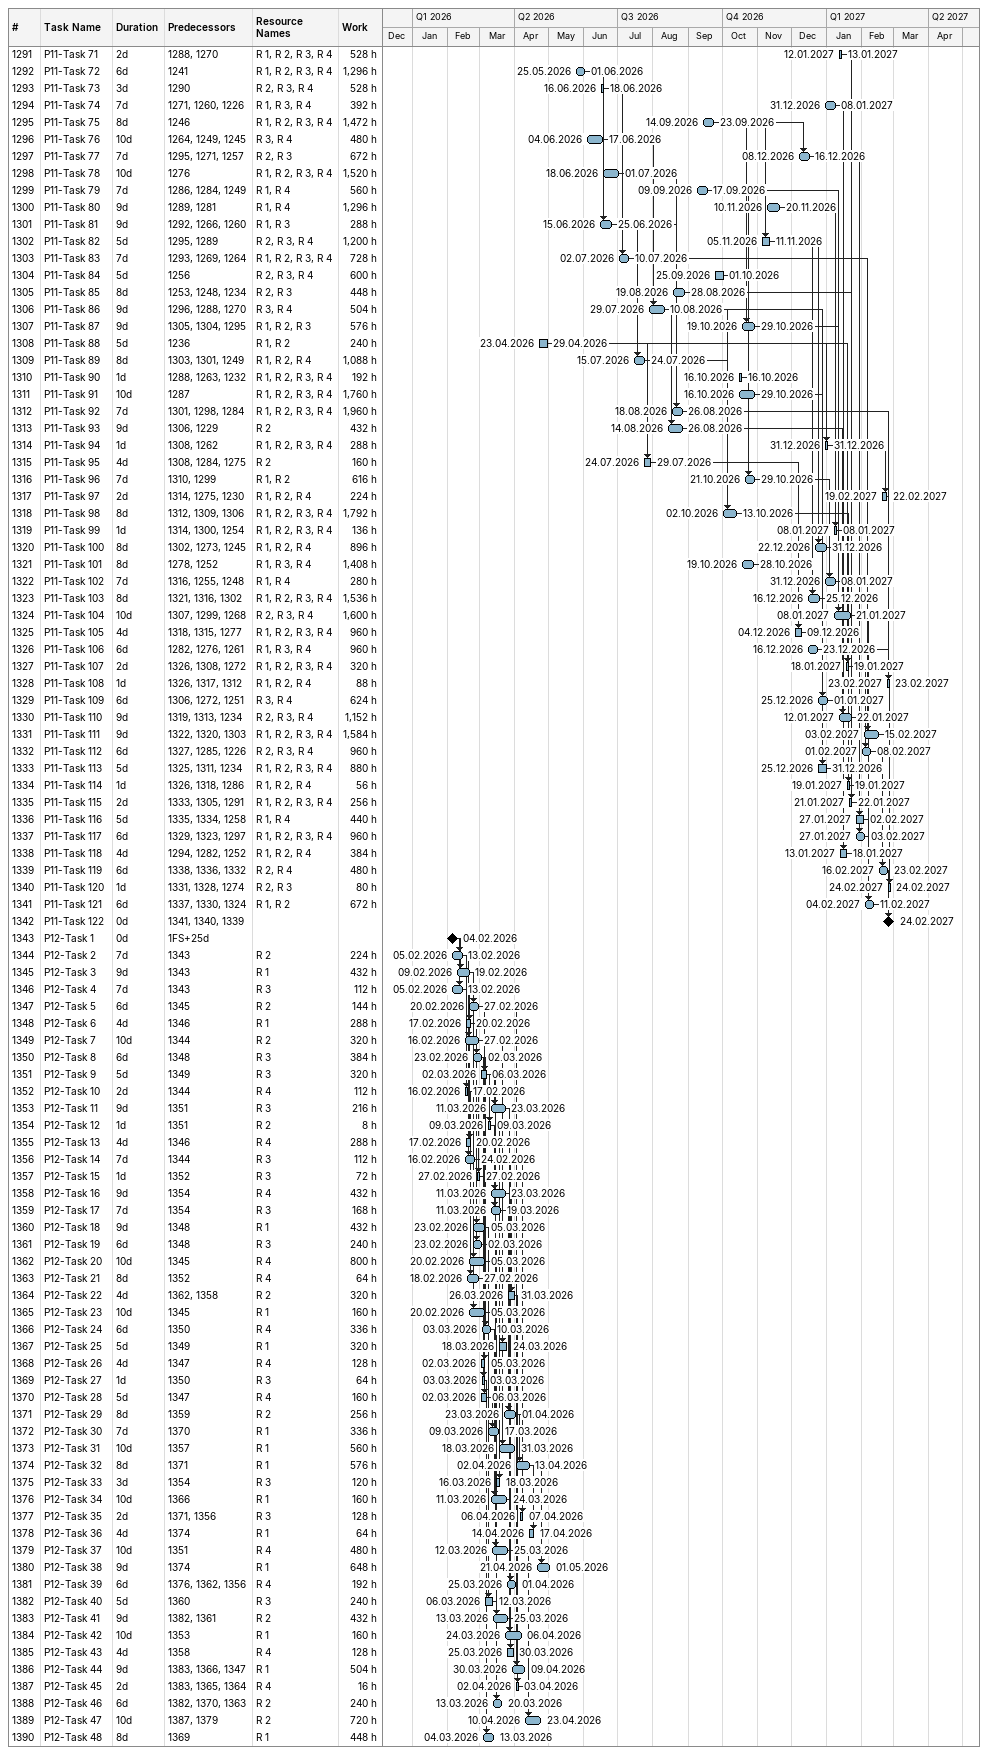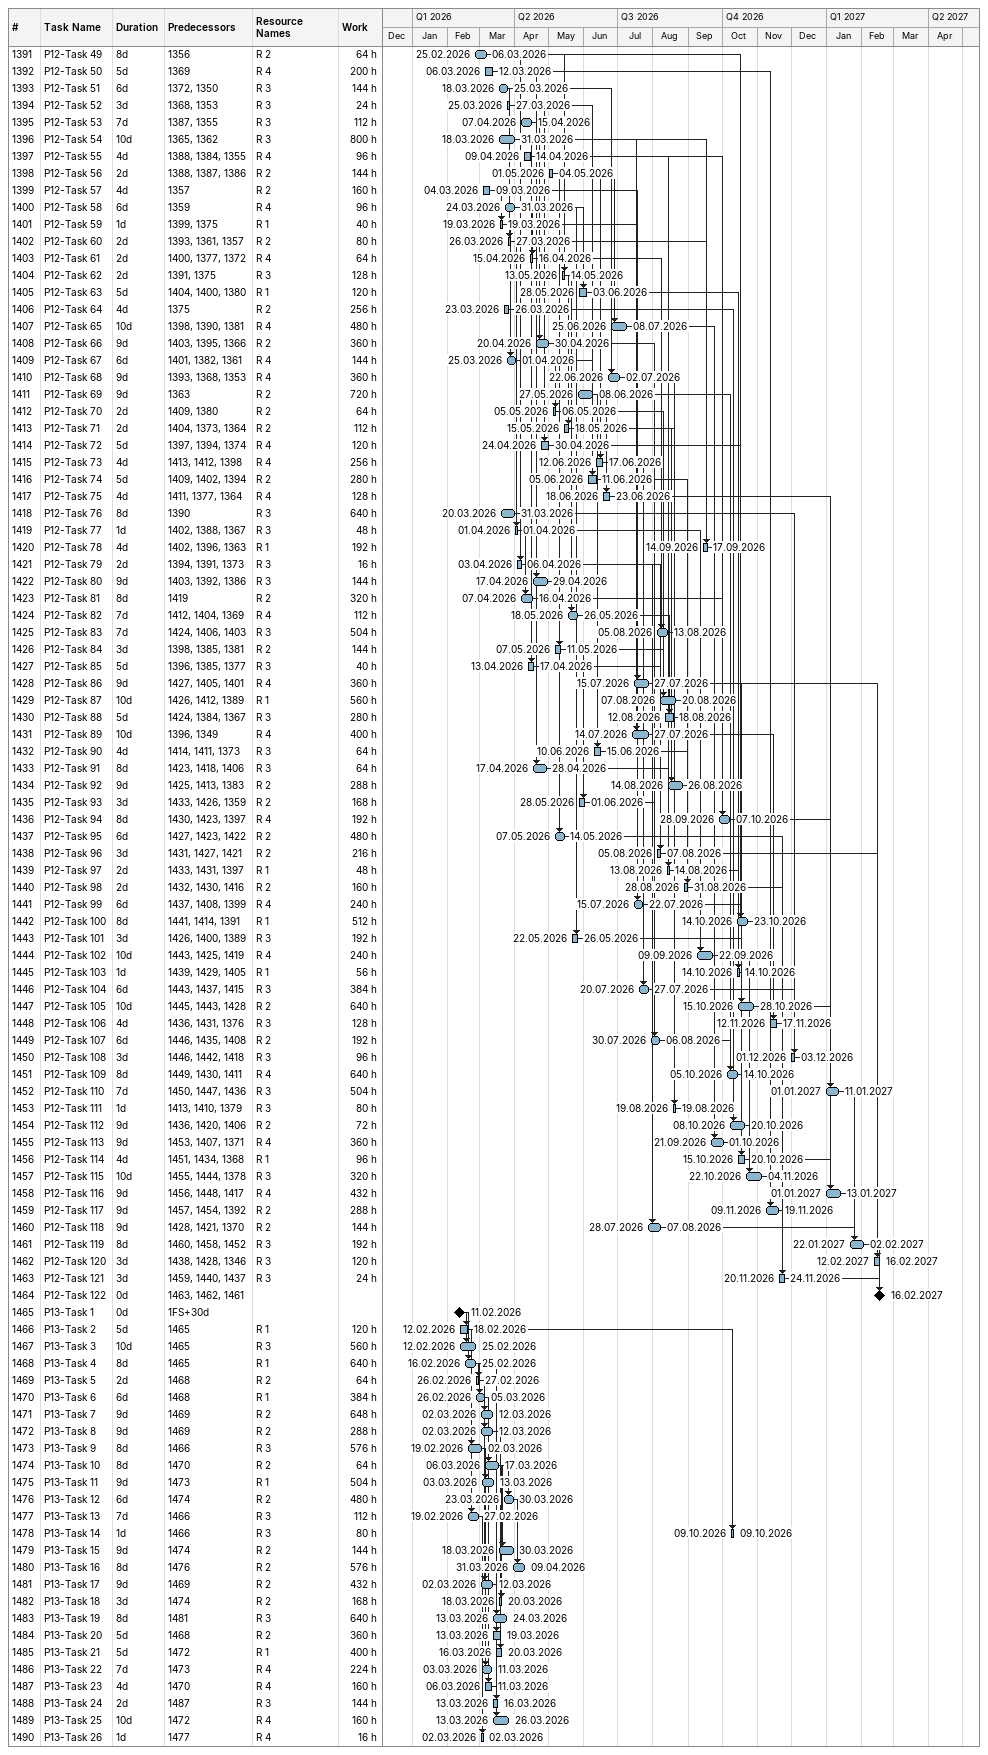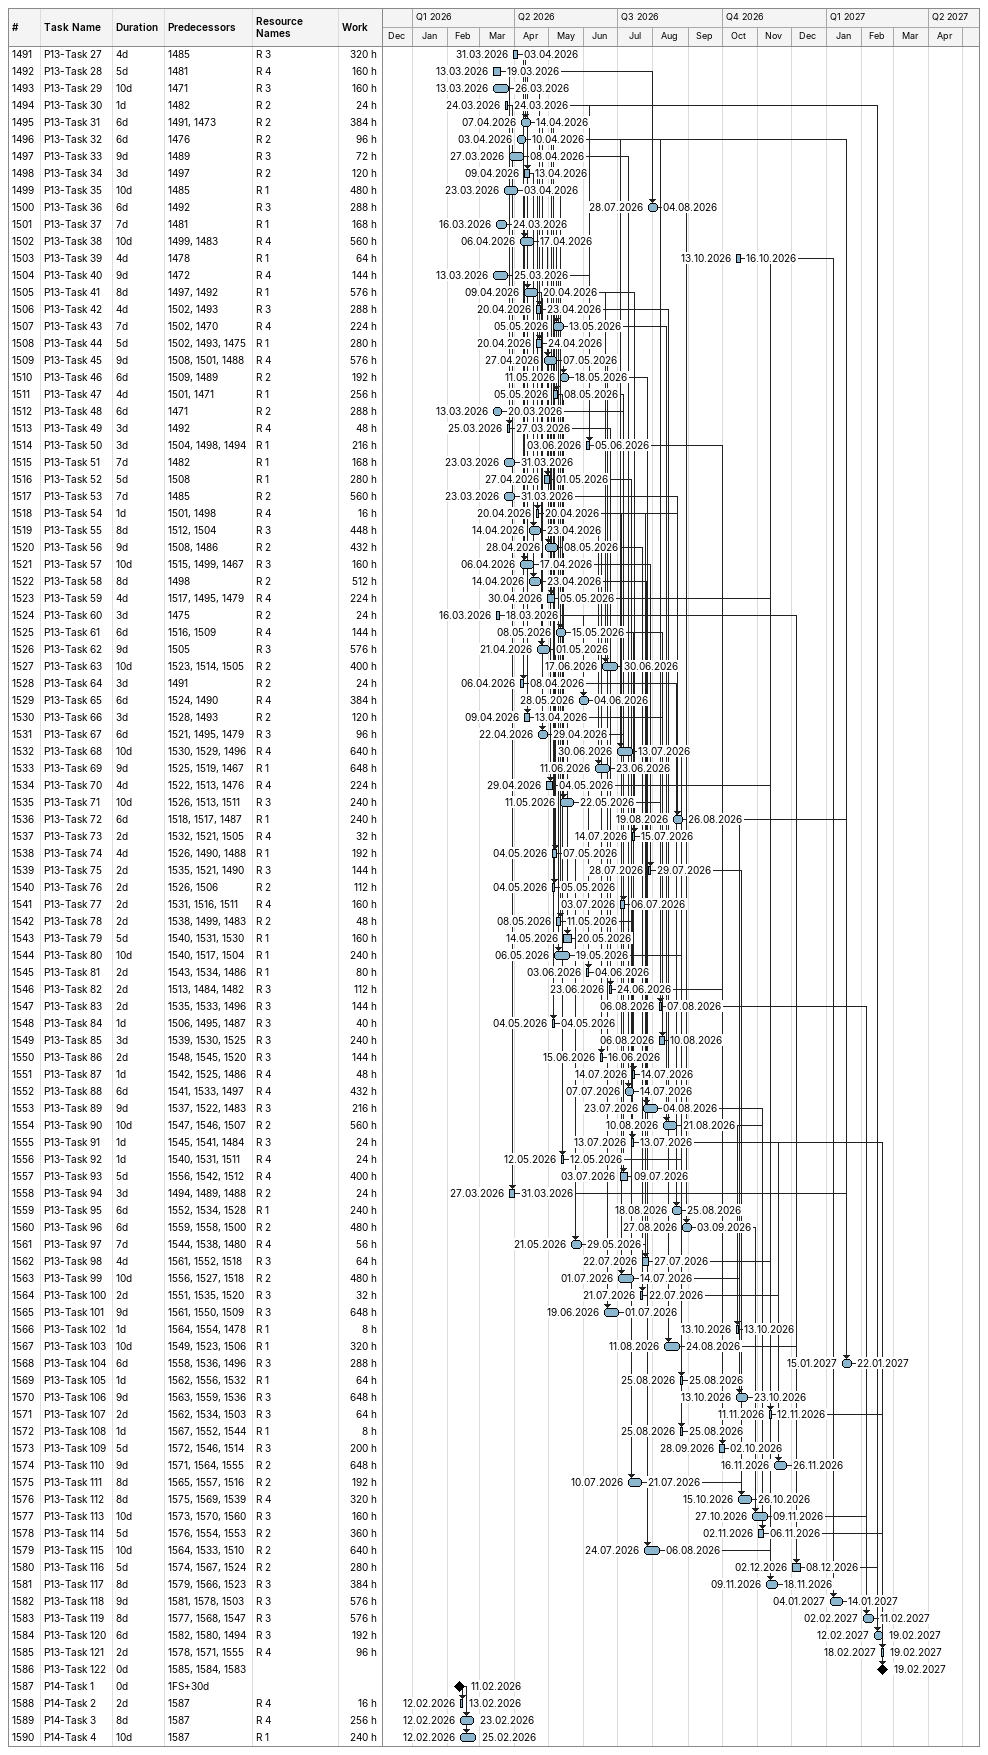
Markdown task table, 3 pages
| ID | Task | Duration | Start | Finish | Predecessors | Resources | Work (h) |
|---|---|---|---|---|---|---|---|
| 1291 | P11-Task 71 | 2d | 2027-01-12 | 2027-01-13 | 1288, 1270 | R 1, R 2, R 3, R 4 | 528 |
| 1292 | P11-Task 72 | 6d | 2026-05-25 | 2026-06-01 | 1241 | R 1, R 2, R 3, R 4 | 1296 |
| 1293 | P11-Task 73 | 3d | 2026-06-16 | 2026-06-18 | 1290 | R 2, R 3, R 4 | 528 |
| 1294 | P11-Task 74 | 7d | 2026-12-31 | 2027-01-08 | 1271, 1260, 1226 | R 1, R 3, R 4 | 392 |
| 1295 | P11-Task 75 | 8d | 2026-09-14 | 2026-09-23 | 1246 | R 1, R 2, R 3, R 4 | 1472 |
| 1296 | P11-Task 76 | 10d | 2026-06-04 | 2026-06-17 | 1264, 1249, 1245 | R 3, R 4 | 480 |
| 1297 | P11-Task 77 | 7d | 2026-12-08 | 2026-12-16 | 1295, 1271, 1257 | R 2, R 3 | 672 |
| 1298 | P11-Task 78 | 10d | 2026-06-18 | 2026-07-01 | 1276 | R 1, R 2, R 3, R 4 | 1520 |
| 1299 | P11-Task 79 | 7d | 2026-09-09 | 2026-09-17 | 1286, 1284, 1249 | R 1, R 4 | 560 |
| 1300 | P11-Task 80 | 9d | 2026-11-10 | 2026-11-20 | 1289, 1281 | R 1, R 4 | 1296 |
| 1301 | P11-Task 81 | 9d | 2026-06-15 | 2026-06-25 | 1292, 1266, 1260 | R 1, R 3 | 288 |
| 1302 | P11-Task 82 | 5d | 2026-11-05 | 2026-11-11 | 1295, 1289 | R 2, R 3, R 4 | 1200 |
| 1303 | P11-Task 83 | 7d | 2026-07-02 | 2026-07-10 | 1293, 1269, 1264 | R 1, R 2, R 3, R 4 | 728 |
| 1304 | P11-Task 84 | 5d | 2026-09-25 | 2026-10-01 | 1256 | R 2, R 3, R 4 | 600 |
| 1305 | P11-Task 85 | 8d | 2026-08-19 | 2026-08-28 | 1253, 1248, 1234 | R 2, R 3 | 448 |
| 1306 | P11-Task 86 | 9d | 2026-07-29 | 2026-08-10 | 1296, 1288, 1270 | R 3, R 4 | 504 |
| 1307 | P11-Task 87 | 9d | 2026-10-19 | 2026-10-29 | 1305, 1304, 1295 | R 1, R 2, R 3 | 576 |
| 1308 | P11-Task 88 | 5d | 2026-04-23 | 2026-04-29 | 1236 | R 1, R 2 | 240 |
| 1309 | P11-Task 89 | 8d | 2026-07-15 | 2026-07-24 | 1303, 1301, 1249 | R 1, R 2, R 4 | 1088 |
| 1310 | P11-Task 90 | 1d | 2026-10-16 | 2026-10-16 | 1288, 1263, 1232 | R 1, R 2, R 3, R 4 | 192 |
| 1311 | P11-Task 91 | 10d | 2026-10-16 | 2026-10-29 | 1287 | R 1, R 2, R 3, R 4 | 1760 |
| 1312 | P11-Task 92 | 7d | 2026-08-18 | 2026-08-26 | 1301, 1298, 1284 | R 1, R 2, R 3, R 4 | 1960 |
| 1313 | P11-Task 93 | 9d | 2026-08-14 | 2026-08-26 | 1306, 1229 | R 2 | 432 |
| 1314 | P11-Task 94 | 1d | 2026-12-31 | 2026-12-31 | 1308, 1262 | R 1, R 2, R 3, R 4 | 288 |
| 1315 | P11-Task 95 | 4d | 2026-07-24 | 2026-07-29 | 1308, 1284, 1275 | R 2 | 160 |
| 1316 | P11-Task 96 | 7d | 2026-10-21 | 2026-10-29 | 1310, 1299 | R 1, R 2 | 616 |
| 1317 | P11-Task 97 | 2d | 2027-02-19 | 2027-02-22 | 1314, 1275, 1230 | R 1, R 2, R 4 | 224 |
| 1318 | P11-Task 98 | 8d | 2026-10-02 | 2026-10-13 | 1312, 1309, 1306 | R 1, R 2, R 3, R 4 | 1792 |
| 1319 | P11-Task 99 | 1d | 2027-01-08 | 2027-01-08 | 1314, 1300, 1254 | R 1, R 2, R 3, R 4 | 136 |
| 1320 | P11-Task 100 | 8d | 2026-12-22 | 2026-12-31 | 1302, 1273, 1245 | R 1, R 2, R 4 | 896 |
| 1321 | P11-Task 101 | 8d | 2026-10-19 | 2026-10-28 | 1278, 1252 | R 1, R 3, R 4 | 1408 |
| 1322 | P11-Task 102 | 7d | 2026-12-31 | 2027-01-08 | 1316, 1255, 1248 | R 1, R 4 | 280 |
| 1323 | P11-Task 103 | 8d | 2026-12-16 | 2026-12-25 | 1321, 1316, 1302 | R 1, R 2, R 3, R 4 | 1536 |
| 1324 | P11-Task 104 | 10d | 2027-01-08 | 2027-01-21 | 1307, 1299, 1268 | R 2, R 3, R 4 | 1600 |
| 1325 | P11-Task 105 | 4d | 2026-12-04 | 2026-12-09 | 1318, 1315, 1277 | R 1, R 2, R 3, R 4 | 960 |
| 1326 | P11-Task 106 | 6d | 2026-12-16 | 2026-12-23 | 1282, 1276, 1261 | R 1, R 3, R 4 | 960 |
| 1327 | P11-Task 107 | 2d | 2027-01-18 | 2027-01-19 | 1326, 1308, 1272 | R 1, R 2, R 3, R 4 | 320 |
| 1328 | P11-Task 108 | 1d | 2027-02-23 | 2027-02-23 | 1326, 1317, 1312 | R 1, R 2, R 4 | 88 |
| 1329 | P11-Task 109 | 6d | 2026-12-25 | 2027-01-01 | 1306, 1272, 1251 | R 3, R 4 | 624 |
| 1330 | P11-Task 110 | 9d | 2027-01-12 | 2027-01-22 | 1319, 1313, 1234 | R 2, R 3, R 4 | 1152 |
| 1331 | P11-Task 111 | 9d | 2027-02-03 | 2027-02-15 | 1322, 1320, 1303 | R 1, R 2, R 3, R 4 | 1584 |
| 1332 | P11-Task 112 | 6d | 2027-02-01 | 2027-02-08 | 1327, 1285, 1226 | R 2, R 3, R 4 | 960 |
| 1333 | P11-Task 113 | 5d | 2026-12-25 | 2026-12-31 | 1325, 1311, 1234 | R 1, R 2, R 3, R 4 | 880 |
| 1334 | P11-Task 114 | 1d | 2027-01-19 | 2027-01-19 | 1326, 1318, 1286 | R 1, R 2, R 4 | 56 |
| 1335 | P11-Task 115 | 2d | 2027-01-21 | 2027-01-22 | 1333, 1305, 1291 | R 1, R 2, R 3, R 4 | 256 |
| 1336 | P11-Task 116 | 5d | 2027-01-27 | 2027-02-02 | 1335, 1334, 1258 | R 1, R 4 | 440 |
| 1337 | P11-Task 117 | 6d | 2027-01-27 | 2027-02-03 | 1329, 1323, 1297 | R 1, R 2, R 3, R 4 | 960 |
| 1338 | P11-Task 118 | 4d | 2027-01-13 | 2027-01-18 | 1294, 1282, 1252 | R 1, R 2, R 4 | 384 |
| 1339 | P11-Task 119 | 6d | 2027-02-16 | 2027-02-23 | 1338, 1336, 1332 | R 2, R 4 | 480 |
| 1340 | P11-Task 120 | 1d | 2027-02-24 | 2027-02-24 | 1331, 1328, 1274 | R 2, R 3 | 80 |
| 1341 | P11-Task 121 | 6d | 2027-02-04 | 2027-02-11 | 1337, 1330, 1324 | R 1, R 2 | 672 |
| 1342 | P11-Task 122 | 0d | 2027-02-24 | 2027-02-24 | 1341, 1340, 1339 |  |  |
| 1343 | P12-Task 1 | 0d | 2026-02-04 | 2026-02-04 | 1FS+25d |  |  |
| 1344 | P12-Task 2 | 7d | 2026-02-05 | 2026-02-13 | 1343 | R 2 | 224 |
| 1345 | P12-Task 3 | 9d | 2026-02-09 | 2026-02-19 | 1343 | R 1 | 432 |
| 1346 | P12-Task 4 | 7d | 2026-02-05 | 2026-02-13 | 1343 | R 3 | 112 |
| 1347 | P12-Task 5 | 6d | 2026-02-20 | 2026-02-27 | 1345 | R 2 | 144 |
| 1348 | P12-Task 6 | 4d | 2026-02-17 | 2026-02-20 | 1346 | R 1 | 288 |
| 1349 | P12-Task 7 | 10d | 2026-02-16 | 2026-02-27 | 1344 | R 2 | 320 |
| 1350 | P12-Task 8 | 6d | 2026-02-23 | 2026-03-02 | 1348 | R 3 | 384 |
| 1351 | P12-Task 9 | 5d | 2026-03-02 | 2026-03-06 | 1349 | R 3 | 320 |
| 1352 | P12-Task 10 | 2d | 2026-02-16 | 2026-02-17 | 1344 | R 4 | 112 |
| 1353 | P12-Task 11 | 9d | 2026-03-11 | 2026-03-23 | 1351 | R 3 | 216 |
| 1354 | P12-Task 12 | 1d | 2026-03-09 | 2026-03-09 | 1351 | R 2 | 8 |
| 1355 | P12-Task 13 | 4d | 2026-02-17 | 2026-02-20 | 1346 | R 4 | 288 |
| 1356 | P12-Task 14 | 7d | 2026-02-16 | 2026-02-24 | 1344 | R 3 | 112 |
| 1357 | P12-Task 15 | 1d | 2026-02-27 | 2026-02-27 | 1352 | R 3 | 72 |
| 1358 | P12-Task 16 | 9d | 2026-03-11 | 2026-03-23 | 1354 | R 4 | 432 |
| 1359 | P12-Task 17 | 7d | 2026-03-11 | 2026-03-19 | 1354 | R 3 | 168 |
| 1360 | P12-Task 18 | 9d | 2026-02-23 | 2026-03-05 | 1348 | R 1 | 432 |
| 1361 | P12-Task 19 | 6d | 2026-02-23 | 2026-03-02 | 1348 | R 3 | 240 |
| 1362 | P12-Task 20 | 10d | 2026-02-20 | 2026-03-05 | 1345 | R 4 | 800 |
| 1363 | P12-Task 21 | 8d | 2026-02-18 | 2026-02-27 | 1352 | R 4 | 64 |
| 1364 | P12-Task 22 | 4d | 2026-03-26 | 2026-03-31 | 1362, 1358 | R 2 | 320 |
| 1365 | P12-Task 23 | 10d | 2026-02-20 | 2026-03-05 | 1345 | R 1 | 160 |
| 1366 | P12-Task 24 | 6d | 2026-03-03 | 2026-03-10 | 1350 | R 4 | 336 |
| 1367 | P12-Task 25 | 5d | 2026-03-18 | 2026-03-24 | 1349 | R 1 | 320 |
| 1368 | P12-Task 26 | 4d | 2026-03-02 | 2026-03-05 | 1347 | R 4 | 128 |
| 1369 | P12-Task 27 | 1d | 2026-03-03 | 2026-03-03 | 1350 | R 3 | 64 |
| 1370 | P12-Task 28 | 5d | 2026-03-02 | 2026-03-06 | 1347 | R 4 | 160 |
| 1371 | P12-Task 29 | 8d | 2026-03-23 | 2026-04-01 | 1359 | R 2 | 256 |
| 1372 | P12-Task 30 | 7d | 2026-03-09 | 2026-03-17 | 1370 | R 1 | 336 |
| 1373 | P12-Task 31 | 10d | 2026-03-18 | 2026-03-31 | 1357 | R 1 | 560 |
| 1374 | P12-Task 32 | 8d | 2026-04-02 | 2026-04-13 | 1371 | R 1 | 576 |
| 1375 | P12-Task 33 | 3d | 2026-03-16 | 2026-03-18 | 1354 | R 3 | 120 |
| 1376 | P12-Task 34 | 10d | 2026-03-11 | 2026-03-24 | 1366 | R 1 | 160 |
| 1377 | P12-Task 35 | 2d | 2026-04-06 | 2026-04-07 | 1371, 1356 | R 3 | 128 |
| 1378 | P12-Task 36 | 4d | 2026-04-14 | 2026-04-17 | 1374 | R 1 | 64 |
| 1379 | P12-Task 37 | 10d | 2026-03-12 | 2026-03-25 | 1351 | R 4 | 480 |
| 1380 | P12-Task 38 | 9d | 2026-04-21 | 2026-05-01 | 1374 | R 1 | 648 |
| 1381 | P12-Task 39 | 6d | 2026-03-25 | 2026-04-01 | 1376, 1362, 1356 | R 4 | 192 |
| 1382 | P12-Task 40 | 5d | 2026-03-06 | 2026-03-12 | 1360 | R 3 | 240 |
| 1383 | P12-Task 41 | 9d | 2026-03-13 | 2026-03-25 | 1382, 1361 | R 2 | 432 |
| 1384 | P12-Task 42 | 10d | 2026-03-24 | 2026-04-06 | 1353 | R 1 | 160 |
| 1385 | P12-Task 43 | 4d | 2026-03-25 | 2026-03-30 | 1358 | R 4 | 128 |
| 1386 | P12-Task 44 | 9d | 2026-03-30 | 2026-04-09 | 1383, 1366, 1347 | R 1 | 504 |
| 1387 | P12-Task 45 | 2d | 2026-04-02 | 2026-04-03 | 1383, 1365, 1364 | R 4 | 16 |
| 1388 | P12-Task 46 | 6d | 2026-03-13 | 2026-03-20 | 1382, 1370, 1363 | R 2 | 240 |
| 1389 | P12-Task 47 | 10d | 2026-04-10 | 2026-04-23 | 1387, 1379 | R 2 | 720 |
| 1390 | P12-Task 48 | 8d | 2026-03-04 | 2026-03-13 | 1369 | R 1 | 448 |
| 1391 | P12-Task 49 | 8d | 2026-02-25 | 2026-03-06 | 1356 | R 2 | 64 |
| 1392 | P12-Task 50 | 5d | 2026-03-06 | 2026-03-12 | 1369 | R 4 | 200 |
| 1393 | P12-Task 51 | 6d | 2026-03-18 | 2026-03-25 | 1372, 1350 | R 3 | 144 |
| 1394 | P12-Task 52 | 3d | 2026-03-25 | 2026-03-27 | 1368, 1353 | R 3 | 24 |
| 1395 | P12-Task 53 | 7d | 2026-04-07 | 2026-04-15 | 1387, 1355 | R 3 | 112 |
| 1396 | P12-Task 54 | 10d | 2026-03-18 | 2026-03-31 | 1365, 1362 | R 3 | 800 |
| 1397 | P12-Task 55 | 4d | 2026-04-09 | 2026-04-14 | 1388, 1384, 1355 | R 4 | 96 |
| 1398 | P12-Task 56 | 2d | 2026-05-01 | 2026-05-04 | 1388, 1387, 1386 | R 2 | 144 |
| 1399 | P12-Task 57 | 4d | 2026-03-04 | 2026-03-09 | 1357 | R 2 | 160 |
| 1400 | P12-Task 58 | 6d | 2026-03-24 | 2026-03-31 | 1359 | R 4 | 96 |
| 1401 | P12-Task 59 | 1d | 2026-03-19 | 2026-03-19 | 1399, 1375 | R 1 | 40 |
| 1402 | P12-Task 60 | 2d | 2026-03-26 | 2026-03-27 | 1393, 1361, 1357 | R 2 | 80 |
| 1403 | P12-Task 61 | 2d | 2026-04-15 | 2026-04-16 | 1400, 1377, 1372 | R 4 | 64 |
| 1404 | P12-Task 62 | 2d | 2026-05-13 | 2026-05-14 | 1391, 1375 | R 3 | 128 |
| 1405 | P12-Task 63 | 5d | 2026-05-28 | 2026-06-03 | 1404, 1400, 1380 | R 1 | 120 |
| 1406 | P12-Task 64 | 4d | 2026-03-23 | 2026-03-26 | 1375 | R 2 | 256 |
| 1407 | P12-Task 65 | 10d | 2026-06-25 | 2026-07-08 | 1398, 1390, 1381 | R 4 | 480 |
| 1408 | P12-Task 66 | 9d | 2026-04-20 | 2026-04-30 | 1403, 1395, 1366 | R 2 | 360 |
| 1409 | P12-Task 67 | 6d | 2026-03-25 | 2026-04-01 | 1401, 1382, 1361 | R 4 | 144 |
| 1410 | P12-Task 68 | 9d | 2026-06-22 | 2026-07-02 | 1393, 1368, 1353 | R 4 | 360 |
| 1411 | P12-Task 69 | 9d | 2026-05-27 | 2026-06-08 | 1363 | R 2 | 720 |
| 1412 | P12-Task 70 | 2d | 2026-05-05 | 2026-05-06 | 1409, 1380 | R 2 | 64 |
| 1413 | P12-Task 71 | 2d | 2026-05-15 | 2026-05-18 | 1404, 1373, 1364 | R 2 | 112 |
| 1414 | P12-Task 72 | 5d | 2026-04-24 | 2026-04-30 | 1397, 1394, 1374 | R 4 | 120 |
| 1415 | P12-Task 73 | 4d | 2026-06-12 | 2026-06-17 | 1413, 1412, 1398 | R 4 | 256 |
| 1416 | P12-Task 74 | 5d | 2026-06-05 | 2026-06-11 | 1409, 1402, 1394 | R 2 | 280 |
| 1417 | P12-Task 75 | 4d | 2026-06-18 | 2026-06-23 | 1411, 1377, 1364 | R 4 | 128 |
| 1418 | P12-Task 76 | 8d | 2026-03-20 | 2026-03-31 | 1390 | R 3 | 640 |
| 1419 | P12-Task 77 | 1d | 2026-04-01 | 2026-04-01 | 1402, 1388, 1367 | R 3 | 48 |
| 1420 | P12-Task 78 | 4d | 2026-09-14 | 2026-09-17 | 1402, 1396, 1363 | R 1 | 192 |
| 1421 | P12-Task 79 | 2d | 2026-04-03 | 2026-04-06 | 1394, 1391, 1373 | R 3 | 16 |
| 1422 | P12-Task 80 | 9d | 2026-04-17 | 2026-04-29 | 1403, 1392, 1386 | R 3 | 144 |
| 1423 | P12-Task 81 | 8d | 2026-04-07 | 2026-04-16 | 1419 | R 2 | 320 |
| 1424 | P12-Task 82 | 7d | 2026-05-18 | 2026-05-26 | 1412, 1404, 1369 | R 4 | 112 |
| 1425 | P12-Task 83 | 7d | 2026-08-05 | 2026-08-13 | 1424, 1406, 1403 | R 3 | 504 |
| 1426 | P12-Task 84 | 3d | 2026-05-07 | 2026-05-11 | 1398, 1385, 1381 | R 2 | 144 |
| 1427 | P12-Task 85 | 5d | 2026-04-13 | 2026-04-17 | 1396, 1385, 1377 | R 3 | 40 |
| 1428 | P12-Task 86 | 9d | 2026-07-15 | 2026-07-27 | 1427, 1405, 1401 | R 4 | 360 |
| 1429 | P12-Task 87 | 10d | 2026-08-07 | 2026-08-20 | 1426, 1412, 1389 | R 1 | 560 |
| 1430 | P12-Task 88 | 5d | 2026-08-12 | 2026-08-18 | 1424, 1384, 1367 | R 3 | 280 |
| 1431 | P12-Task 89 | 10d | 2026-07-14 | 2026-07-27 | 1396, 1349 | R 4 | 400 |
| 1432 | P12-Task 90 | 4d | 2026-06-10 | 2026-06-15 | 1414, 1411, 1373 | R 3 | 64 |
| 1433 | P12-Task 91 | 8d | 2026-04-17 | 2026-04-28 | 1423, 1418, 1406 | R 3 | 64 |
| 1434 | P12-Task 92 | 9d | 2026-08-14 | 2026-08-26 | 1425, 1413, 1383 | R 2 | 288 |
| 1435 | P12-Task 93 | 3d | 2026-05-28 | 2026-06-01 | 1433, 1426, 1359 | R 2 | 168 |
| 1436 | P12-Task 94 | 8d | 2026-09-28 | 2026-10-07 | 1430, 1423, 1397 | R 4 | 192 |
| 1437 | P12-Task 95 | 6d | 2026-05-07 | 2026-05-14 | 1427, 1423, 1422 | R 2 | 480 |
| 1438 | P12-Task 96 | 3d | 2026-08-05 | 2026-08-07 | 1431, 1427, 1421 | R 2 | 216 |
| 1439 | P12-Task 97 | 2d | 2026-08-13 | 2026-08-14 | 1433, 1431, 1397 | R 1 | 48 |
| 1440 | P12-Task 98 | 2d | 2026-08-28 | 2026-08-31 | 1432, 1430, 1416 | R 2 | 160 |
| 1441 | P12-Task 99 | 6d | 2026-07-15 | 2026-07-22 | 1437, 1408, 1399 | R 4 | 240 |
| 1442 | P12-Task 100 | 8d | 2026-10-14 | 2026-10-23 | 1441, 1414, 1391 | R 1 | 512 |
| 1443 | P12-Task 101 | 3d | 2026-05-22 | 2026-05-26 | 1426, 1400, 1389 | R 3 | 192 |
| 1444 | P12-Task 102 | 10d | 2026-09-09 | 2026-09-22 | 1443, 1425, 1419 | R 4 | 240 |
| 1445 | P12-Task 103 | 1d | 2026-10-14 | 2026-10-14 | 1439, 1429, 1405 | R 1 | 56 |
| 1446 | P12-Task 104 | 6d | 2026-07-20 | 2026-07-27 | 1443, 1437, 1415 | R 3 | 384 |
| 1447 | P12-Task 105 | 10d | 2026-10-15 | 2026-10-28 | 1445, 1443, 1428 | R 2 | 640 |
| 1448 | P12-Task 106 | 4d | 2026-11-12 | 2026-11-17 | 1436, 1431, 1376 | R 3 | 128 |
| 1449 | P12-Task 107 | 6d | 2026-07-30 | 2026-08-06 | 1446, 1435, 1408 | R 2 | 192 |
| 1450 | P12-Task 108 | 3d | 2026-12-01 | 2026-12-03 | 1446, 1442, 1418 | R 3 | 96 |
| 1451 | P12-Task 109 | 8d | 2026-10-05 | 2026-10-14 | 1449, 1430, 1411 | R 4 | 640 |
| 1452 | P12-Task 110 | 7d | 2027-01-01 | 2027-01-11 | 1450, 1447, 1436 | R 3 | 504 |
| 1453 | P12-Task 111 | 1d | 2026-08-19 | 2026-08-19 | 1413, 1410, 1379 | R 3 | 80 |
| 1454 | P12-Task 112 | 9d | 2026-10-08 | 2026-10-20 | 1436, 1420, 1406 | R 2 | 72 |
| 1455 | P12-Task 113 | 9d | 2026-09-21 | 2026-10-01 | 1453, 1407, 1371 | R 4 | 360 |
| 1456 | P12-Task 114 | 4d | 2026-10-15 | 2026-10-20 | 1451, 1434, 1368 | R 1 | 96 |
| 1457 | P12-Task 115 | 10d | 2026-10-22 | 2026-11-04 | 1455, 1444, 1378 | R 3 | 320 |
| 1458 | P12-Task 116 | 9d | 2027-01-01 | 2027-01-13 | 1456, 1448, 1417 | R 4 | 432 |
| 1459 | P12-Task 117 | 9d | 2026-11-09 | 2026-11-19 | 1457, 1454, 1392 | R 2 | 288 |
| 1460 | P12-Task 118 | 9d | 2026-07-28 | 2026-08-07 | 1428, 1421, 1370 | R 2 | 144 |
| 1461 | P12-Task 119 | 8d | 2027-01-22 | 2027-02-02 | 1460, 1458, 1452 | R 3 | 192 |
| 1462 | P12-Task 120 | 3d | 2027-02-12 | 2027-02-16 | 1438, 1428, 1346 | R 3 | 120 |
| 1463 | P12-Task 121 | 3d | 2026-11-20 | 2026-11-24 | 1459, 1440, 1437 | R 3 | 24 |
| 1464 | P12-Task 122 | 0d | 2027-02-16 | 2027-02-16 | 1463, 1462, 1461 |  |  |
| 1465 | P13-Task 1 | 0d | 2026-02-11 | 2026-02-11 | 1FS+30d |  |  |
| 1466 | P13-Task 2 | 5d | 2026-02-12 | 2026-02-18 | 1465 | R 1 | 120 |
| 1467 | P13-Task 3 | 10d | 2026-02-12 | 2026-02-25 | 1465 | R 3 | 560 |
| 1468 | P13-Task 4 | 8d | 2026-02-16 | 2026-02-25 | 1465 | R 1 | 640 |
| 1469 | P13-Task 5 | 2d | 2026-02-26 | 2026-02-27 | 1468 | R 2 | 64 |
| 1470 | P13-Task 6 | 6d | 2026-02-26 | 2026-03-05 | 1468 | R 1 | 384 |
| 1471 | P13-Task 7 | 9d | 2026-03-02 | 2026-03-12 | 1469 | R 2 | 648 |
| 1472 | P13-Task 8 | 9d | 2026-03-02 | 2026-03-12 | 1469 | R 2 | 288 |
| 1473 | P13-Task 9 | 8d | 2026-02-19 | 2026-03-02 | 1466 | R 3 | 576 |
| 1474 | P13-Task 10 | 8d | 2026-03-06 | 2026-03-17 | 1470 | R 2 | 64 |
| 1475 | P13-Task 11 | 9d | 2026-03-03 | 2026-03-13 | 1473 | R 1 | 504 |
| 1476 | P13-Task 12 | 6d | 2026-03-23 | 2026-03-30 | 1474 | R 2 | 480 |
| 1477 | P13-Task 13 | 7d | 2026-02-19 | 2026-02-27 | 1466 | R 3 | 112 |
| 1478 | P13-Task 14 | 1d | 2026-10-09 | 2026-10-09 | 1466 | R 3 | 80 |
| 1479 | P13-Task 15 | 9d | 2026-03-18 | 2026-03-30 | 1474 | R 2 | 144 |
| 1480 | P13-Task 16 | 8d | 2026-03-31 | 2026-04-09 | 1476 | R 2 | 576 |
| 1481 | P13-Task 17 | 9d | 2026-03-02 | 2026-03-12 | 1469 | R 2 | 432 |
| 1482 | P13-Task 18 | 3d | 2026-03-18 | 2026-03-20 | 1474 | R 2 | 168 |
| 1483 | P13-Task 19 | 8d | 2026-03-13 | 2026-03-24 | 1481 | R 3 | 640 |
| 1484 | P13-Task 20 | 5d | 2026-03-13 | 2026-03-19 | 1468 | R 2 | 360 |
| 1485 | P13-Task 21 | 5d | 2026-03-16 | 2026-03-20 | 1472 | R 1 | 400 |
| 1486 | P13-Task 22 | 7d | 2026-03-03 | 2026-03-11 | 1473 | R 4 | 224 |
| 1487 | P13-Task 23 | 4d | 2026-03-06 | 2026-03-11 | 1470 | R 4 | 160 |
| 1488 | P13-Task 24 | 2d | 2026-03-13 | 2026-03-16 | 1487 | R 3 | 144 |
| 1489 | P13-Task 25 | 10d | 2026-03-13 | 2026-03-26 | 1472 | R 4 | 160 |
| 1490 | P13-Task 26 | 1d | 2026-03-02 | 2026-03-02 | 1477 | R 4 | 16 |
| 1491 | P13-Task 27 | 4d | 2026-03-31 | 2026-04-03 | 1485 | R 3 | 320 |
| 1492 | P13-Task 28 | 5d | 2026-03-13 | 2026-03-19 | 1481 | R 4 | 160 |
| 1493 | P13-Task 29 | 10d | 2026-03-13 | 2026-03-26 | 1471 | R 3 | 160 |
| 1494 | P13-Task 30 | 1d | 2026-03-24 | 2026-03-24 | 1482 | R 2 | 24 |
| 1495 | P13-Task 31 | 6d | 2026-04-07 | 2026-04-14 | 1491, 1473 | R 2 | 384 |
| 1496 | P13-Task 32 | 6d | 2026-04-03 | 2026-04-10 | 1476 | R 2 | 96 |
| 1497 | P13-Task 33 | 9d | 2026-03-27 | 2026-04-08 | 1489 | R 3 | 72 |
| 1498 | P13-Task 34 | 3d | 2026-04-09 | 2026-04-13 | 1497 | R 2 | 120 |
| 1499 | P13-Task 35 | 10d | 2026-03-23 | 2026-04-03 | 1485 | R 1 | 480 |
| 1500 | P13-Task 36 | 6d | 2026-07-28 | 2026-08-04 | 1492 | R 3 | 288 |
| 1501 | P13-Task 37 | 7d | 2026-03-16 | 2026-03-24 | 1481 | R 1 | 168 |
| 1502 | P13-Task 38 | 10d | 2026-04-06 | 2026-04-17 | 1499, 1483 | R 4 | 560 |
| 1503 | P13-Task 39 | 4d | 2026-10-13 | 2026-10-16 | 1478 | R 1 | 64 |
| 1504 | P13-Task 40 | 9d | 2026-03-13 | 2026-03-25 | 1472 | R 4 | 144 |
| 1505 | P13-Task 41 | 8d | 2026-04-09 | 2026-04-20 | 1497, 1492 | R 1 | 576 |
| 1506 | P13-Task 42 | 4d | 2026-04-20 | 2026-04-23 | 1502, 1493 | R 3 | 288 |
| 1507 | P13-Task 43 | 7d | 2026-05-05 | 2026-05-13 | 1502, 1470 | R 4 | 224 |
| 1508 | P13-Task 44 | 5d | 2026-04-20 | 2026-04-24 | 1502, 1493, 1475 | R 1 | 280 |
| 1509 | P13-Task 45 | 9d | 2026-04-27 | 2026-05-07 | 1508, 1501, 1488 | R 4 | 576 |
| 1510 | P13-Task 46 | 6d | 2026-05-11 | 2026-05-18 | 1509, 1489 | R 2 | 192 |
| 1511 | P13-Task 47 | 4d | 2026-05-05 | 2026-05-08 | 1501, 1471 | R 1 | 256 |
| 1512 | P13-Task 48 | 6d | 2026-03-13 | 2026-03-20 | 1471 | R 2 | 288 |
| 1513 | P13-Task 49 | 3d | 2026-03-25 | 2026-03-27 | 1492 | R 4 | 48 |
| 1514 | P13-Task 50 | 3d | 2026-06-03 | 2026-06-05 | 1504, 1498, 1494 | R 1 | 216 |
| 1515 | P13-Task 51 | 7d | 2026-03-23 | 2026-03-31 | 1482 | R 1 | 168 |
| 1516 | P13-Task 52 | 5d | 2026-04-27 | 2026-05-01 | 1508 | R 1 | 280 |
| 1517 | P13-Task 53 | 7d | 2026-03-23 | 2026-03-31 | 1485 | R 2 | 560 |
| 1518 | P13-Task 54 | 1d | 2026-04-20 | 2026-04-20 | 1501, 1498 | R 4 | 16 |
| 1519 | P13-Task 55 | 8d | 2026-04-14 | 2026-04-23 | 1512, 1504 | R 3 | 448 |
| 1520 | P13-Task 56 | 9d | 2026-04-28 | 2026-05-08 | 1508, 1486 | R 2 | 432 |
| 1521 | P13-Task 57 | 10d | 2026-04-06 | 2026-04-17 | 1515, 1499, 1467 | R 3 | 160 |
| 1522 | P13-Task 58 | 8d | 2026-04-14 | 2026-04-23 | 1498 | R 2 | 512 |
| 1523 | P13-Task 59 | 4d | 2026-04-30 | 2026-05-05 | 1517, 1495, 1479 | R 4 | 224 |
| 1524 | P13-Task 60 | 3d | 2026-03-16 | 2026-03-18 | 1475 | R 2 | 24 |
| 1525 | P13-Task 61 | 6d | 2026-05-08 | 2026-05-15 | 1516, 1509 | R 4 | 144 |
| 1526 | P13-Task 62 | 9d | 2026-04-21 | 2026-05-01 | 1505 | R 3 | 576 |
| 1527 | P13-Task 63 | 10d | 2026-06-17 | 2026-06-30 | 1523, 1514, 1505 | R 2 | 400 |
| 1528 | P13-Task 64 | 3d | 2026-04-06 | 2026-04-08 | 1491 | R 2 | 24 |
| 1529 | P13-Task 65 | 6d | 2026-05-28 | 2026-06-04 | 1524, 1490 | R 4 | 384 |
| 1530 | P13-Task 66 | 3d | 2026-04-09 | 2026-04-13 | 1528, 1493 | R 2 | 120 |
| 1531 | P13-Task 67 | 6d | 2026-04-22 | 2026-04-29 | 1521, 1495, 1479 | R 3 | 96 |
| 1532 | P13-Task 68 | 10d | 2026-06-30 | 2026-07-13 | 1530, 1529, 1496 | R 4 | 640 |
| 1533 | P13-Task 69 | 9d | 2026-06-11 | 2026-06-23 | 1525, 1519, 1467 | R 1 | 648 |
| 1534 | P13-Task 70 | 4d | 2026-04-29 | 2026-05-04 | 1522, 1513, 1476 | R 4 | 224 |
| 1535 | P13-Task 71 | 10d | 2026-05-11 | 2026-05-22 | 1526, 1513, 1511 | R 3 | 240 |
| 1536 | P13-Task 72 | 6d | 2026-08-19 | 2026-08-26 | 1518, 1517, 1487 | R 1 | 240 |
| 1537 | P13-Task 73 | 2d | 2026-07-14 | 2026-07-15 | 1532, 1521, 1505 | R 4 | 32 |
| 1538 | P13-Task 74 | 4d | 2026-05-04 | 2026-05-07 | 1526, 1490, 1488 | R 1 | 192 |
| 1539 | P13-Task 75 | 2d | 2026-07-28 | 2026-07-29 | 1535, 1521, 1490 | R 3 | 144 |
| 1540 | P13-Task 76 | 2d | 2026-05-04 | 2026-05-05 | 1526, 1506 | R 2 | 112 |
| 1541 | P13-Task 77 | 2d | 2026-07-03 | 2026-07-06 | 1531, 1516, 1511 | R 4 | 160 |
| 1542 | P13-Task 78 | 2d | 2026-05-08 | 2026-05-11 | 1538, 1499, 1483 | R 2 | 48 |
| 1543 | P13-Task 79 | 5d | 2026-05-14 | 2026-05-20 | 1540, 1531, 1530 | R 1 | 160 |
| 1544 | P13-Task 80 | 10d | 2026-05-06 | 2026-05-19 | 1540, 1517, 1504 | R 1 | 240 |
| 1545 | P13-Task 81 | 2d | 2026-06-03 | 2026-06-04 | 1543, 1534, 1486 | R 1 | 80 |
| 1546 | P13-Task 82 | 2d | 2026-06-23 | 2026-06-24 | 1513, 1484, 1482 | R 3 | 112 |
| 1547 | P13-Task 83 | 2d | 2026-08-06 | 2026-08-07 | 1535, 1533, 1496 | R 3 | 144 |
| 1548 | P13-Task 84 | 1d | 2026-05-04 | 2026-05-04 | 1506, 1495, 1487 | R 3 | 40 |
| 1549 | P13-Task 85 | 3d | 2026-08-06 | 2026-08-10 | 1539, 1530, 1525 | R 3 | 240 |
| 1550 | P13-Task 86 | 2d | 2026-06-15 | 2026-06-16 | 1548, 1545, 1520 | R 3 | 144 |
| 1551 | P13-Task 87 | 1d | 2026-07-14 | 2026-07-14 | 1542, 1525, 1486 | R 4 | 48 |
| 1552 | P13-Task 88 | 6d | 2026-07-07 | 2026-07-14 | 1541, 1533, 1497 | R 4 | 432 |
| 1553 | P13-Task 89 | 9d | 2026-07-23 | 2026-08-04 | 1537, 1522, 1483 | R 3 | 216 |
| 1554 | P13-Task 90 | 10d | 2026-08-10 | 2026-08-21 | 1547, 1546, 1507 | R 2 | 560 |
| 1555 | P13-Task 91 | 1d | 2026-07-13 | 2026-07-13 | 1545, 1541, 1484 | R 3 | 24 |
| 1556 | P13-Task 92 | 1d | 2026-05-12 | 2026-05-12 | 1540, 1531, 1511 | R 4 | 24 |
| 1557 | P13-Task 93 | 5d | 2026-07-03 | 2026-07-09 | 1556, 1542, 1512 | R 4 | 400 |
| 1558 | P13-Task 94 | 3d | 2026-03-27 | 2026-03-31 | 1494, 1489, 1488 | R 2 | 24 |
| 1559 | P13-Task 95 | 6d | 2026-08-18 | 2026-08-25 | 1552, 1534, 1528 | R 1 | 240 |
| 1560 | P13-Task 96 | 6d | 2026-08-27 | 2026-09-03 | 1559, 1558, 1500 | R 2 | 480 |
| 1561 | P13-Task 97 | 7d | 2026-05-21 | 2026-05-29 | 1544, 1538, 1480 | R 4 | 56 |
| 1562 | P13-Task 98 | 4d | 2026-07-22 | 2026-07-27 | 1561, 1552, 1518 | R 3 | 64 |
| 1563 | P13-Task 99 | 10d | 2026-07-01 | 2026-07-14 | 1556, 1527, 1518 | R 2 | 480 |
| 1564 | P13-Task 100 | 2d | 2026-07-21 | 2026-07-22 | 1551, 1535, 1520 | R 3 | 32 |
| 1565 | P13-Task 101 | 9d | 2026-06-19 | 2026-07-01 | 1561, 1550, 1509 | R 3 | 648 |
| 1566 | P13-Task 102 | 1d | 2026-10-13 | 2026-10-13 | 1564, 1554, 1478 | R 1 | 8 |
| 1567 | P13-Task 103 | 10d | 2026-08-11 | 2026-08-24 | 1549, 1523, 1506 | R 1 | 320 |
| 1568 | P13-Task 104 | 6d | 2027-01-15 | 2027-01-22 | 1558, 1536, 1496 | R 3 | 288 |
| 1569 | P13-Task 105 | 1d | 2026-08-25 | 2026-08-25 | 1562, 1556, 1532 | R 1 | 64 |
| 1570 | P13-Task 106 | 9d | 2026-10-13 | 2026-10-23 | 1563, 1559, 1536 | R 3 | 648 |
| 1571 | P13-Task 107 | 2d | 2026-11-11 | 2026-11-12 | 1562, 1534, 1503 | R 3 | 64 |
| 1572 | P13-Task 108 | 1d | 2026-08-25 | 2026-08-25 | 1567, 1552, 1544 | R 1 | 8 |
| 1573 | P13-Task 109 | 5d | 2026-09-28 | 2026-10-02 | 1572, 1546, 1514 | R 3 | 200 |
| 1574 | P13-Task 110 | 9d | 2026-11-16 | 2026-11-26 | 1571, 1564, 1555 | R 2 | 648 |
| 1575 | P13-Task 111 | 8d | 2026-07-10 | 2026-07-21 | 1565, 1557, 1516 | R 2 | 192 |
| 1576 | P13-Task 112 | 8d | 2026-10-15 | 2026-10-26 | 1575, 1569, 1539 | R 4 | 320 |
| 1577 | P13-Task 113 | 10d | 2026-10-27 | 2026-11-09 | 1573, 1570, 1560 | R 3 | 160 |
| 1578 | P13-Task 114 | 5d | 2026-11-02 | 2026-11-06 | 1576, 1554, 1553 | R 2 | 360 |
| 1579 | P13-Task 115 | 10d | 2026-07-24 | 2026-08-06 | 1564, 1533, 1510 | R 2 | 640 |
| 1580 | P13-Task 116 | 5d | 2026-12-02 | 2026-12-08 | 1574, 1567, 1524 | R 2 | 280 |
| 1581 | P13-Task 117 | 8d | 2026-11-09 | 2026-11-18 | 1579, 1566, 1523 | R 3 | 384 |
| 1582 | P13-Task 118 | 9d | 2027-01-04 | 2027-01-14 | 1581, 1578, 1503 | R 3 | 576 |
| 1583 | P13-Task 119 | 8d | 2027-02-02 | 2027-02-11 | 1577, 1568, 1547 | R 3 | 576 |
| 1584 | P13-Task 120 | 6d | 2027-02-12 | 2027-02-19 | 1582, 1580, 1494 | R 3 | 192 |
| 1585 | P13-Task 121 | 2d | 2027-02-18 | 2027-02-19 | 1578, 1571, 1555 | R 4 | 96 |
| 1586 | P13-Task 122 | 0d | 2027-02-19 | 2027-02-19 | 1585, 1584, 1583 |  |  |
| 1587 | P14-Task 1 | 0d | 2026-02-11 | 2026-02-11 | 1FS+30d |  |  |
| 1588 | P14-Task 2 | 2d | 2026-02-12 | 2026-02-13 | 1587 | R 4 | 16 |
| 1589 | P14-Task 3 | 8d | 2026-02-12 | 2026-02-23 | 1587 | R 4 | 256 |
| 1590 | P14-Task 4 | 10d | 2026-02-12 | 2026-02-25 | 1587 | R 1 | 240 |
